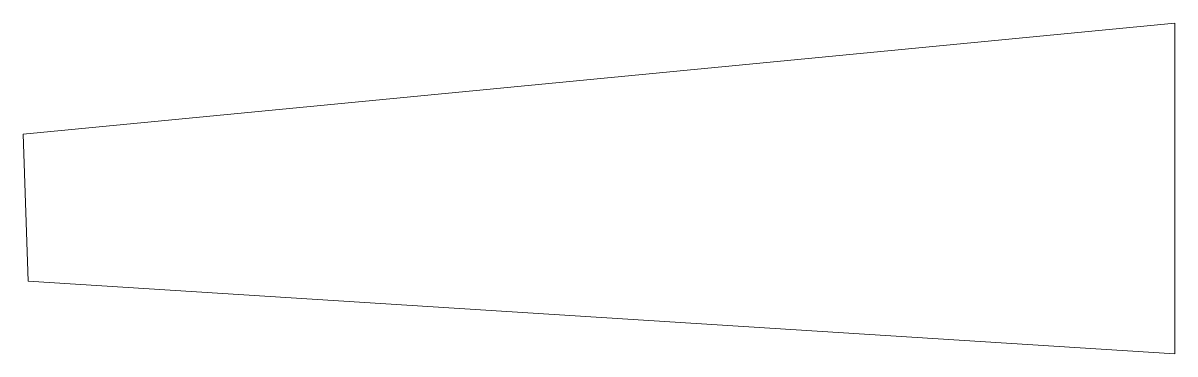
# Model space of a CAD drawing. Header units: inches. Extents: x -10.4 to 0, y -3 to 0.
import ezdxf

# ---------------------------------------------------------------- set-up
doc = ezdxf.new("R2010")
doc.units = ezdxf.units.IN
doc.header["$MEASUREMENT"] = 0

msp = doc.modelspace()

# ---------------------------------------------------------------- linework, layer by layer
at = {"color": 7, "linetype": 'Continuous', "lineweight": 15}
for p, q in [((0, 0), (-10.444, -1.006)), ((0, -3), (0, 0)), ((-10.444, -1.006), (-10.397, -2.341)), ((-10.397, -2.341), (0, -3))]:
    msp.add_line(p, q, dxfattribs=at)

doc.saveas('drawing.dxf')
